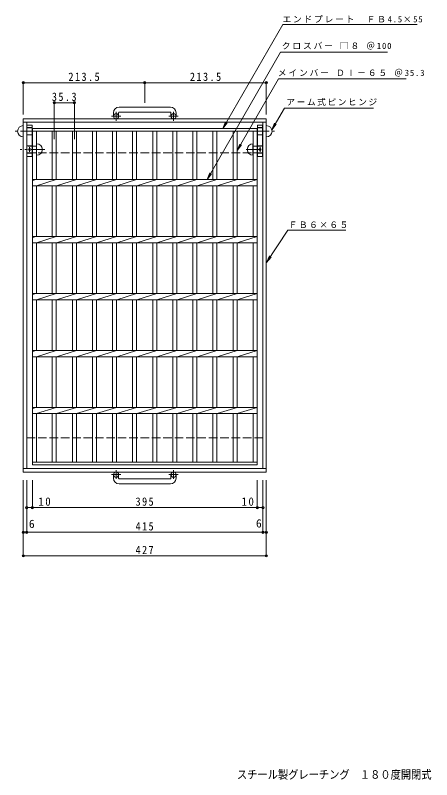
# Model space of a CAD drawing. Units: millimetres, scale not verified. Extents: x -816 to 865, y -688 to 680.
# Drawn here: x -816 to -84, y -662 to 680 of the extents above; entities that cross this region are included whole.
import ezdxf
from ezdxf.enums import TextEntityAlignment as Align

# ---------------------------------------------------------------- set-up
doc = ezdxf.new("R2010")
doc.units = ezdxf.units.MM
doc.header["$LTSCALE"] = 5
doc.header["$PDMODE"] = 32
doc.header["$PDSIZE"] = 4
doc.linetypes.add('CHAIN1', pattern=[8, 5, -1, 1, -1])
doc.linetypes.add('DASHED3', pattern=[4, 3, -1])
for name, color, linetype, lineweight in [('B-1', 2, 'Continuous', 9), ('B-2', 3, 'Continuous', 9), ('B-4', 7, 'Continuous', 9), ('B-5', 7, 'Continuous', 9), ('B-8', 3, 'Continuous', 9)]:
    doc.layers.add(name, color=color, linetype=linetype, lineweight=lineweight)
doc.layers.add('F-5_F-5ﾚｲﾔ', color=2, linetype='Continuous')
doc.styles.add('ＭＳ ゴシック', font='')
doc.styles.get('ＭＳ ゴシック').set_extended_font_data('MS Gothic')

msp = doc.modelspace()

# ---------------------------------------------------------------- linework, layer by layer
at = {"layer": 'B-1', "linetype": 'CHAIN1'}
for p, q in [((-638.616, 494.683), (-638.616, 510.281)), ((-537.616, 494.683), (-537.616, 510.281)), ((-630.453, 502.791), (-646.86, 502.791)), ((-529.453, 502.791), (-545.86, 502.791)), ((-638.616, -118.102), (-638.616, -133.699)), ((-537.616, -118.102), (-537.616, -133.699)), ((-630.453, -126.209), (-646.86, -126.209)), ((-529.453, -126.209), (-545.86, -126.209))]:
    msp.add_line(p, q, dxfattribs=at)
at = {"layer": 'B-1'}
for p, q in [((-543.116, 518.891), (-633.116, 518.891)), ((-633.116, 509.891), (-543.116, 509.891)), ((-801.616, 498.291), (-374.616, 498.291)), ((-801.616, -121.709), (-801.616, 498.291)), ((-643.116, 508.891), (-643.116, 502.791)), ((-634.116, 508.891), (-634.116, 502.791)), ((-542.116, 508.891), (-542.116, 502.791)), ((-533.116, 508.891), (-533.116, 502.791)), ((-374.616, 498.291), (-374.616, -121.709)), ((-801.616, 492.291), (-374.616, 492.291)), ((-795.616, -115.709), (-795.616, 492.291)), ((-380.616, 492.291), (-380.616, -115.709)), ((-374.616, -115.709), (-801.616, -115.709)), ((-374.616, -121.709), (-801.616, -121.709)), ((-643.116, -132.309), (-643.116, -126.209)), ((-634.116, -132.309), (-634.116, -126.209)), ((-633.116, -133.309), (-543.116, -133.309)), ((-542.116, -132.309), (-542.116, -126.209)), ((-533.116, -132.309), (-533.116, -126.209)), ((-543.116, -142.31), (-633.116, -142.31))]:
    msp.add_line(p, q, dxfattribs=at)
at = {"layer": 'B-1', "linetype": 'DASHED3'}
for p, q in [((-795.616, 438.291), (-380.616, 438.291)), ((-380.616, -61.709), (-795.616, -61.709))]:
    msp.add_line(p, q, dxfattribs=at)
at = {"layer": 'B-1'}
for centre in [(-638.616, 502.791), (-537.616, 502.791), (-638.616, -126.209), (-537.616, -126.209)]:
    msp.add_circle(centre, 4.5, dxfattribs=at)
for centre, radius, start, end in [((-633.116, 508.891), 10, 90, 180), ((-633.116, 508.891), 1, 90, 180), ((-543.116, 508.891), 10, 0, 90), ((-543.116, 508.891), 1, 0, 90), ((-633.116, -132.309), 10, 180, 270), ((-633.116, -132.309), 1, 180, 270), ((-543.116, -132.309), 10, 270, 0), ((-543.116, -132.309), 1, 270, 0)]:
    msp.add_arc(centre, radius, start, end, dxfattribs=at)
at = {"layer": 'B-2'}
for p, q in [((-785.616, 481.291), (-390.616, 481.291)), ((-785.616, -108.709), (-785.616, 481.291)), ((-785.616, 476.791), (-390.616, 476.791)), ((-778.615, 391.791), (-778.615, 476.791)), ((-750.715, 476.791), (-750.715, 391.791)), ((-743.715, 476.791), (-743.715, 391.791)), ((-715.415, 476.791), (-715.415, 391.791)), ((-708.415, 476.791), (-708.415, 391.791)), ((-680.115, 476.791), (-680.115, 391.791)), ((-673.115, 476.791), (-673.115, 391.791)), ((-644.815, 476.791), (-644.815, 391.791)), ((-637.815, 476.791), (-637.815, 391.791)), ((-609.515, 476.791), (-609.515, 391.791)), ((-602.515, 476.791), (-602.515, 391.791)), ((-574.215, 476.791), (-574.215, 391.791)), ((-567.215, 476.791), (-567.215, 391.791)), ((-538.915, 476.791), (-538.915, 391.791)), ((-531.915, 476.791), (-531.915, 391.791)), ((-503.614, 476.791), (-503.614, 391.791)), ((-496.614, 476.791), (-496.614, 391.791)), ((-468.314, 476.791), (-468.314, 391.791)), ((-461.314, 476.791), (-461.314, 391.791)), ((-433.014, 476.791), (-433.014, 391.791)), ((-426.014, 476.791), (-426.014, 391.791)), ((-397.617, 476.791), (-397.617, 391.791)), ((-390.616, 481.291), (-390.616, -108.709)), ((-785.616, 389.71), (-779.015, 391.791)), ((-785.616, 391.791), (-390.616, 391.791)), ((-778.615, 380.792), (-743.715, 391.791)), ((-743.315, 380.792), (-708.416, 391.791)), ((-708.015, 380.792), (-673.115, 391.791)), ((-672.715, 380.792), (-637.815, 391.791)), ((-637.415, 380.792), (-602.516, 391.791)), ((-602.115, 380.792), (-567.215, 391.791)), ((-566.815, 380.792), (-531.915, 391.791)), ((-531.515, 380.792), (-496.615, 391.791)), ((-496.215, 380.792), (-461.315, 391.791)), ((-460.914, 380.792), (-426.015, 391.791)), ((-425.614, 380.792), (-390.616, 391.665)), ((-785.616, 380.792), (-390.616, 380.792)), ((-778.615, 291.791), (-778.615, 380.792)), ((-750.715, 380.792), (-750.715, 291.791)), ((-743.715, 380.792), (-743.715, 291.791)), ((-715.415, 380.792), (-715.415, 291.791)), ((-708.415, 380.792), (-708.415, 291.791)), ((-680.115, 380.792), (-680.115, 291.791)), ((-673.115, 380.792), (-673.115, 291.791)), ((-644.815, 380.792), (-644.815, 291.791)), ((-637.815, 380.792), (-637.815, 291.791)), ((-609.515, 380.792), (-609.515, 291.791)), ((-602.515, 380.792), (-602.515, 291.791)), ((-574.215, 380.792), (-574.215, 291.791)), ((-567.215, 380.792), (-567.215, 291.791)), ((-538.915, 380.792), (-538.915, 291.791)), ((-531.915, 380.792), (-531.915, 291.791)), ((-503.614, 380.792), (-503.614, 291.791)), ((-496.614, 380.792), (-496.614, 291.791)), ((-468.314, 380.792), (-468.314, 291.791)), ((-461.314, 380.792), (-461.314, 291.791)), ((-433.014, 380.792), (-433.014, 291.791)), ((-426.014, 380.792), (-426.014, 291.791)), ((-397.617, 380.792), (-397.617, 291.791)), ((-785.616, 289.71), (-779.015, 291.791)), ((-785.616, 291.791), (-390.616, 291.791)), ((-778.615, 280.792), (-743.715, 291.791)), ((-743.315, 280.792), (-708.416, 291.791)), ((-708.015, 280.792), (-673.115, 291.791)), ((-672.715, 280.792), (-637.815, 291.791)), ((-637.415, 280.792), (-602.516, 291.791)), ((-602.115, 280.792), (-567.215, 291.791)), ((-566.815, 280.792), (-531.915, 291.791)), ((-531.515, 280.792), (-496.615, 291.791)), ((-496.215, 280.792), (-461.315, 291.791)), ((-460.914, 280.792), (-426.015, 291.791)), ((-425.614, 280.792), (-390.616, 291.665)), ((-785.616, 280.792), (-390.616, 280.792)), ((-778.615, 191.791), (-778.615, 280.792)), ((-750.715, 280.792), (-750.715, 191.791)), ((-743.715, 280.792), (-743.715, 191.791)), ((-715.415, 280.792), (-715.415, 191.791)), ((-708.415, 280.792), (-708.415, 191.791)), ((-680.115, 280.792), (-680.115, 191.791)), ((-673.115, 280.792), (-673.115, 191.791)), ((-644.815, 280.792), (-644.815, 191.791)), ((-637.815, 280.792), (-637.815, 191.791)), ((-609.515, 280.792), (-609.515, 191.791)), ((-602.515, 280.792), (-602.515, 191.791)), ((-574.215, 280.792), (-574.215, 191.791)), ((-567.215, 280.792), (-567.215, 191.791)), ((-538.915, 280.792), (-538.915, 191.791)), ((-531.915, 280.792), (-531.915, 191.791)), ((-503.614, 280.792), (-503.614, 191.791)), ((-496.614, 280.792), (-496.614, 191.791)), ((-468.314, 280.792), (-468.314, 191.791)), ((-461.314, 280.792), (-461.314, 191.791)), ((-433.014, 280.792), (-433.014, 191.791)), ((-426.014, 280.792), (-426.014, 191.791)), ((-397.617, 280.792), (-397.617, 191.791)), ((-785.616, 189.71), (-779.015, 191.791)), ((-785.616, 191.791), (-390.616, 191.791)), ((-778.615, 180.792), (-743.715, 191.791)), ((-743.315, 180.792), (-708.416, 191.791)), ((-708.015, 180.792), (-673.115, 191.791)), ((-672.715, 180.792), (-637.815, 191.791)), ((-637.415, 180.792), (-602.516, 191.791)), ((-602.115, 180.792), (-567.215, 191.791)), ((-566.815, 180.792), (-531.915, 191.791)), ((-531.515, 180.792), (-496.615, 191.791)), ((-496.215, 180.792), (-461.315, 191.791)), ((-460.914, 180.792), (-426.015, 191.791)), ((-425.614, 180.792), (-390.616, 191.665)), ((-785.616, 180.792), (-390.616, 180.792)), ((-778.615, 91.791), (-778.615, 180.792)), ((-750.715, 180.792), (-750.715, 91.791)), ((-743.715, 180.792), (-743.715, 91.791)), ((-715.415, 180.792), (-715.415, 91.791)), ((-708.415, 180.792), (-708.415, 91.791)), ((-680.115, 180.792), (-680.115, 91.791)), ((-673.115, 180.792), (-673.115, 91.791)), ((-644.815, 180.792), (-644.815, 91.791)), ((-637.815, 180.792), (-637.815, 91.791)), ((-609.515, 180.792), (-609.515, 91.791)), ((-602.515, 180.792), (-602.515, 91.791)), ((-574.215, 180.792), (-574.215, 91.791)), ((-567.215, 180.792), (-567.215, 91.791)), ((-538.915, 180.792), (-538.915, 91.791)), ((-531.915, 180.792), (-531.915, 91.791)), ((-503.614, 180.792), (-503.614, 91.791)), ((-496.614, 180.792), (-496.614, 91.791)), ((-468.314, 180.792), (-468.314, 91.791)), ((-461.314, 180.792), (-461.314, 91.791)), ((-433.014, 180.792), (-433.014, 91.791)), ((-426.014, 180.792), (-426.014, 91.791)), ((-397.617, 180.792), (-397.617, 91.791)), ((-785.616, 89.71), (-779.015, 91.791)), ((-785.616, 91.791), (-390.616, 91.791)), ((-785.616, 80.792), (-390.616, 80.792)), ((-778.615, 80.792), (-743.715, 91.791)), ((-778.615, -8.209), (-778.615, 80.792)), ((-750.715, 80.792), (-750.715, -8.209)), ((-743.715, 80.792), (-743.715, -8.209)), ((-743.315, 80.792), (-708.416, 91.791)), ((-715.415, 80.792), (-715.415, -8.209)), ((-708.415, 80.792), (-708.415, -8.209)), ((-708.015, 80.792), (-673.115, 91.791)), ((-680.115, 80.792), (-680.115, -8.209)), ((-673.115, 80.792), (-673.115, -8.209)), ((-672.715, 80.792), (-637.815, 91.791)), ((-644.815, 80.792), (-644.815, -8.209)), ((-637.815, 80.792), (-637.815, -8.209)), ((-637.415, 80.792), (-602.516, 91.791)), ((-609.515, 80.792), (-609.515, -8.209)), ((-602.515, 80.792), (-602.515, -8.209)), ((-602.115, 80.792), (-567.215, 91.791)), ((-574.215, 80.792), (-574.215, -8.209)), ((-567.215, 80.792), (-567.215, -8.209)), ((-566.815, 80.792), (-531.915, 91.791)), ((-538.915, 80.792), (-538.915, -8.209)), ((-531.915, 80.792), (-531.915, -8.209)), ((-531.515, 80.792), (-496.615, 91.791)), ((-503.614, 80.792), (-503.614, -8.209)), ((-496.614, 80.792), (-496.614, -8.209)), ((-496.215, 80.792), (-461.315, 91.791)), ((-468.314, 80.792), (-468.314, -8.209)), ((-461.314, 80.792), (-461.314, -8.209)), ((-460.914, 80.792), (-426.015, 91.791)), ((-433.014, 80.792), (-433.014, -8.209)), ((-426.014, 80.792), (-426.014, -8.209)), ((-425.614, 80.792), (-390.616, 91.665)), ((-397.617, 80.792), (-397.617, -8.209)), ((-785.616, -10.29), (-779.015, -8.209)), ((-785.616, -8.21), (-390.616, -8.21)), ((-778.615, -19.209), (-743.715, -8.209)), ((-743.315, -19.209), (-708.416, -8.209)), ((-708.015, -19.209), (-673.115, -8.209)), ((-672.715, -19.209), (-637.815, -8.209)), ((-637.415, -19.209), (-602.516, -8.209)), ((-602.115, -19.209), (-567.215, -8.209)), ((-566.815, -19.209), (-531.915, -8.209)), ((-531.515, -19.209), (-496.615, -8.209)), ((-496.215, -19.209), (-461.315, -8.209)), ((-460.914, -19.209), (-426.015, -8.209)), ((-425.614, -19.209), (-390.616, -8.335)), ((-785.616, -19.209), (-390.616, -19.209)), ((-778.615, -104.21), (-778.615, -19.209)), ((-750.715, -19.209), (-750.715, -104.21)), ((-743.715, -19.209), (-743.715, -104.21)), ((-715.415, -19.209), (-715.415, -104.21)), ((-708.415, -19.209), (-708.415, -104.21)), ((-680.115, -19.209), (-680.115, -104.21)), ((-673.115, -19.209), (-673.115, -104.21)), ((-644.815, -19.209), (-644.815, -104.21)), ((-637.815, -19.209), (-637.815, -104.21)), ((-609.515, -19.209), (-609.515, -104.21)), ((-602.515, -19.209), (-602.515, -104.21)), ((-574.215, -19.209), (-574.215, -104.21)), ((-567.215, -19.209), (-567.215, -104.21)), ((-538.915, -19.209), (-538.915, -104.21)), ((-531.915, -19.209), (-531.915, -104.21)), ((-503.614, -19.209), (-503.614, -104.21)), ((-496.614, -19.209), (-496.614, -104.21)), ((-468.314, -19.209), (-468.314, -104.21)), ((-461.314, -19.209), (-461.314, -104.21)), ((-433.014, -19.209), (-433.014, -104.21)), ((-426.014, -19.209), (-426.014, -104.21)), ((-397.617, -19.209), (-397.617, -104.21)), ((-390.616, -104.21), (-785.616, -104.21)), ((-390.616, -108.709), (-785.616, -108.709))]:
    msp.add_line(p, q, dxfattribs=at)
at = {"layer": 'B-4'}
for p, q in [((-801.616, 505.791), (-801.616, 562.945)), ((-801.616, 561.445), (-529.616, 561.445)), ((-588.116, 526.391), (-588.116, 562.945)), ((-529.616, 561.445), (-374.616, 561.445)), ((-374.616, 505.791), (-374.616, 562.945)), ((-747.215, 462.257), (-747.215, 527.847)), ((-747.215, 526.347), (-711.915, 526.347)), ((-711.915, 462.257), (-711.915, 527.847)), ((-801.616, -136), (-801.616, -270.172)), ((-795.616, -136), (-795.616, -228.857)), ((-785.616, -136), (-785.616, -185.491)), ((-390.616, -136), (-390.616, -185.491)), ((-380.616, -136), (-380.616, -228.857)), ((-374.616, -136), (-374.616, -270.172)), ((-795.616, -183.991), (-783.116, -183.991)), ((-783.116, -183.991), (-393.116, -183.991)), ((-393.116, -183.991), (-380.616, -183.991)), ((-801.616, -268.672), (-374.616, -268.672))]:
    msp.add_line(p, q, dxfattribs=at)
msp.add_lwpolyline([(-801.616, -227.357), (-795.616, -227.357), (-380.616, -227.357), (-374.616, -227.357)], dxfattribs=at)
for p in [(-801.616, 561.445), (-588.116, 561.445), (-374.616, 561.445), (-747.215, 526.347), (-711.915, 526.347), (-795.616, -183.991), (-785.616, -183.991), (-390.616, -183.991), (-380.616, -183.991), (-801.616, -227.357), (-795.616, -227.357), (-380.616, -227.357), (-374.616, -227.357), (-801.616, -268.672), (-374.616, -268.672)]:
    msp.add_point(p, dxfattribs=at)
at = {"layer": 'B-5'}
for p, q in [((-345.883, 663.593), (-109.497, 663.593)), ((-349.507, 615.121), (-161.546, 615.121)), ((-353.298, 568.369), (-129.167, 568.369)), ((-342.767, 517.144), (-186.178, 517.144)), ((-451.136, 481.291), (-443.526, 491.208)), ((-364.926, 478.763), (-357.316, 488.68)), ((-426.014, 442.421), (-418.405, 452.338)), ((-478.447, 391.791), (-470.837, 401.708)), ((-336.938, 302.899), (-234.721, 302.899)), ((-374.392, 246.28), (-366.126, 255.657))]:
    msp.add_line(p, q, dxfattribs=at)
for points in [[(-345.883, 663.593), (-451.136, 481.291), (-446.352, 492.839)], [(-349.507, 615.121), (-478.447, 391.791), (-473.663, 403.34)], [(-353.298, 568.369), (-426.014, 442.421), (-421.231, 453.97)], [(-342.767, 517.144), (-364.926, 478.763), (-360.142, 490.311)], [(-336.938, 302.899), (-374.392, 246.28), (-368.835, 257.477)]]:
    msp.add_lwpolyline(points, dxfattribs=at)
at = {"layer": 'B-8'}
for p, q in [((-786.116, 487.291), (-786.116, 432.291)), ((-390.116, 487.291), (-390.116, 432.291)), ((-795.116, 482.291), (-795.616, 482.291)), ((-795.116, 470.291), (-795.616, 470.291)), ((-381.116, 482.291), (-380.616, 482.291)), ((-381.116, 470.291), (-380.616, 470.291)), ((-778.116, 454.291), (-778.116, 434.291)), ((-398.116, 454.291), (-398.116, 434.291)), ((-786.116, 432.291), (-795.116, 432.291)), ((-390.116, 432.291), (-381.116, 432.291))]:
    msp.add_line(p, q, dxfattribs=at)
at = {"layer": 'B-8', "linetype": 'CHAIN1'}
for p, q in [((-781.456, 476.291), (-815.708, 476.291)), ((-394.775, 476.291), (-360.523, 476.291)), ((-764.047, 444.291), (-806.856, 444.291)), ((-790.616, 448.3), (-790.616, 440.119)), ((-410.184, 444.291), (-380.616, 444.291)), ((-385.616, 448.3), (-385.616, 440.119))]:
    msp.add_line(p, q, dxfattribs=at)
at = {"layer": 'B-8', "linetype": 'DASHED3'}
for p, q in [((-786.116, 482.791), (-795.116, 482.791)), ((-786.116, 482.291), (-795.116, 482.291)), ((-786.116, 470.291), (-795.116, 470.291)), ((-786.116, 469.791), (-795.116, 469.791)), ((-390.116, 482.791), (-381.116, 482.791)), ((-390.116, 482.291), (-381.116, 482.291)), ((-390.116, 470.291), (-381.116, 470.291)), ((-390.116, 469.791), (-381.116, 469.791)), ((-786.116, 450.791), (-795.116, 450.791)), ((-778.116, 450.291), (-795.116, 450.291)), ((-398.116, 450.291), (-381.116, 450.291)), ((-390.116, 450.791), (-381.116, 450.791)), ((-778.116, 438.291), (-795.116, 438.291)), ((-786.116, 437.791), (-795.116, 437.791)), ((-398.116, 438.291), (-381.116, 438.291)), ((-390.116, 437.791), (-381.116, 437.791))]:
    msp.add_line(p, q, dxfattribs=at)
at = {"layer": 'B-8'}
for points in [[(-786.116, 487.291), (-795.116, 487.291), (-795.116, 432.291)], [(-390.116, 487.291), (-381.116, 487.291), (-381.116, 432.291)]]:
    msp.add_lwpolyline(points, dxfattribs=at)
for centre in [(-790.616, 444.291), (-385.616, 444.291)]:
    msp.add_circle(centre, 2, dxfattribs=at)
for centre, start, end in [((-801.616, 476.291), 90, 270), ((-374.616, 476.291), 270, 90), ((-778.116, 444.291), 270, 90), ((-398.116, 444.291), 90, 270)]:
    msp.add_arc(centre, 10, start, end, dxfattribs=at)

# ---------------------------------------------------------------- texts
at = {"layer": 'B-4', "color": 2, "style": 'ＭＳ ゴシック'}
for p in [(-791.731, -224.33), (-392.72, -223.352)]:
    msp.add_text('6', height=14.66, dxfattribs=at).set_placement(p, align=Align.BOTTOM_LEFT)
at = {"layer": 'B-4', "color": 2, "char_height": 14.66, "attachment_point": 7, "style": 'ＭＳ ゴシック'}
for s, insert in [('\\T1.28;\\W0.9;213.5', (-722.366, 564.445)), ('\\T1.28;\\W0.9;213.5', (-508.866, 564.445)), ('\\T1.28;\\W0.9;35.3', (-751.44, 529.347)), ('\\T1.27;\\W0.95;10', (-775.03, -180.991)), ('\\T1.27;\\W0.9;395', (-604.366, -180.991)), ('\\T1.27;\\W0.95;10', (-418.016, -180.991)), ('\\T1.27;\\W0.9;415', (-604.366, -224.357)), ('\\T1.27;\\W0.9;427', (-604.366, -265.672))]:
    msp.add_mtext(s, dxfattribs=dict(at, insert=insert))
at = {"layer": 'B-5', "char_height": 11, "attachment_point": 7, "style": 'ＭＳ ゴシック'}
for s, insert in [('\\T1.2;エンドプレート\u3000ＦＢ4.5×55', (-346.229, 666.732)), ('\\T1.21;クロスバー\\~□８\\~＠100', (-347.553, 619.652)), ('\\T1.21;メインバー\\~ＤⅠ－６５\\~＠35.3', (-354.404, 572.295)), ('\\T1.17;アーム式ピンヒンジ', (-339.373, 520.762)), ('\\T1.17;ＦＢ６×６５', (-335.524, 306.532))]:
    msp.add_mtext(s, dxfattribs=dict(at, insert=insert))
at = {"layer": 'F-5_F-5ﾚｲﾔ', "style": 'ＭＳ ゴシック', "width": 0.9}
msp.add_text('スチール製グレーチング\u3000１８０度開閉式\u3000滑り止め模様付', height=14.66, dxfattribs=at).set_placement((-426.188, -664.293), align=Align.BOTTOM_LEFT)

doc.saveas('drawing.dxf')
